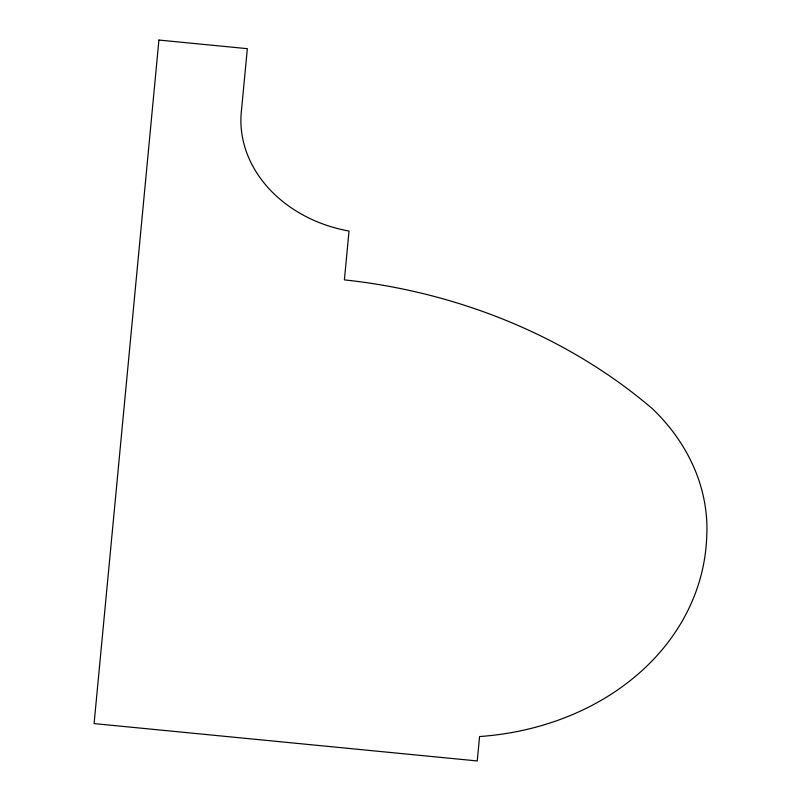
<?xml version="1.0" encoding="UTF-8"?>
<svg xmlns="http://www.w3.org/2000/svg" width="801" height="801" viewBox="0 0 801 801"><rect width="100%" height="100%" fill="white"/><g stroke="black" fill="none" stroke-linecap="round" stroke-linejoin="round"><path stroke-width="1.2" d="M158.918 40.05L94.097 723.593L477.256 760.95L479.569 736.54A259.404 214.808 5.9 0 0 706.712 536.94A213.657 176.921 5.9 0 0 652.374 408.69A502.778 416.33 5.9 0 0 344.4 279.879L349.026 231.048A131.164 108.606 5.9 0 1 241.592 109.216L247.339 48.671L158.918 40.05"/></g></svg>
